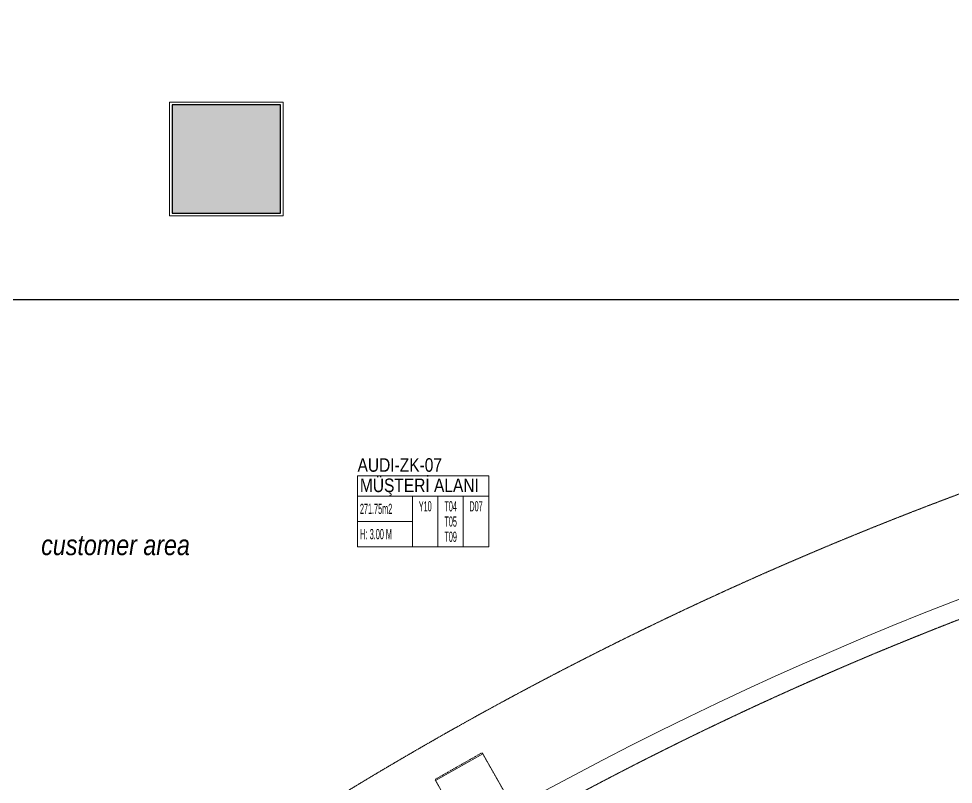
# Model space of a CAD drawing. Extents: x -2749 to 23780, y -1311 to 8245.
# Drawn here: x 2469 to 3159, y 1943 to 2509 of the extents above; entities that cross this region are included whole.
import ezdxf
from ezdxf.enums import TextEntityAlignment as Align

# ---------------------------------------------------------------- set-up
doc = ezdxf.new("R2010")
doc.units = 0
doc.header["$MEASUREMENT"] = 0
doc.linetypes.add('DOT2', pattern=[0.125, 0, -0.125])
doc.linetypes.add('HIDDEN', pattern=[0.375, 0.25, -0.125])
doc.layers.get('0').update_dxf_attribs({"color": 9, "lineweight": 9})
for name, color, linetype, lineweight in [('01', 9, 'Continuous', 9), ('06C', 9, 'Continuous', 9), ('06D', 9, 'Continuous', 9), ('10', 9, 'Continuous', 9), ('11', 9, 'Continuous', 9), ('14', 9, 'Continuous', 9), ('20', 9, 'DOT2', 9), ('21', 9, 'Continuous', 9), ('30', 251, 'Continuous', 9), ('35', 9, 'Continuous', 9), ('40', 9, 'Continuous', 9), ('40B', 9, 'Continuous', 9), ('E-MODÜL HATTI', 6, 'Continuous', 30), ('KOLON', 251, 'Continuous', 9), ('TARAMA', 251, 'Continuous', 13)]:
    doc.layers.add(name, color=color, linetype=linetype, lineweight=lineweight)
doc.styles.add('Arial', font='arial.ttf', dxfattribs={"height": 2.5})
doc.styles.add('MuuM_TEXT-ITALIC', font='ARIALNI.TTF')
doc.styles.add('MuuM_TEXT-STANDART', font='ARIALN.TTF')

# ---------------------------------------------------------------- blocks, each defined once
blk = doc.blocks.new('p-kolon_80x80')
blk.add_lwpolyline([(-40, -40), (40, -40), (40, 40), (-40, 40)], close=True)
blk = doc.blocks.new('Prf-40x40')
for points in [[(1.5, -2), (-1.5, -2, -0.414214), (-2, -1.5), (-2, 1.5, -0.414214), (-1.5, 2), (1.5, 2, -0.414214), (2, 1.5), (2, -1.5, -0.414214)], [(1.5, -1.7), (-1.5, -1.7, -0.414214), (-1.7, -1.5), (-1.7, 1.5, -0.414214), (-1.5, 1.7), (1.5, 1.7, -0.414214), (1.7, 1.5), (1.7, -1.5, -0.414214)]]:
    blk.add_lwpolyline(points, format="xyb", close=True)
blk.add_point((0, 0))
blk = doc.blocks.new('p-kolon_egik')
blk.add_lwpolyline([(-20.17, -107.25), (20, -107.51)])
at = {"layer": '06C'}
blk.add_lwpolyline([(20, -26.5), (-20, -26.5), (-20.17, -107.25), (20, -107.51), (19.98, -30.3)], close=True, dxfattribs=at)
at = {"layer": '06D'}
blk.add_lwpolyline([(-15, 15.5), (15, 15.5), (15, -21.5), (-15, -21.5)], close=True, dxfattribs=at)
at = {"layer": '11'}
for points in [[(-20, 20.5), (20, 20.5), (20, -26.5), (-20, -26.5)], [(-19, 19.5), (19, 19.5), (19, -25.5), (-19, -25.5)]]:
    blk.add_lwpolyline(points, close=True, dxfattribs=at)
at = {"layer": '20', "lineweight": 0}
blk.add_lwpolyline([(19.84, 112.91), (-20.16, 112.91), (-20.16, 65.91), (19.84, 65.91)], close=True, dxfattribs=at)
for points in [[(-20, 20.5), (-20.17, 64.09)], [(20, 20.5), (19.83, 64.09)]]:
    blk.add_lwpolyline(points, dxfattribs=at)
at = {"layer": '10'}
for p, rotation in [((-17, 17.51), 359.9650747013309), ((17, -23.5), 180.0000000001621)]:
    blk.add_blockref('Prf-40x40', p, dxfattribs=dict(at, rotation=rotation))
at = {"layer": '10', "xscale": -1}
for p, rotation in [((17, 17.5), 6.84519e-11), ((-17, -23.51), 180.0349252988997)]:
    blk.add_blockref('Prf-40x40', p, dxfattribs=dict(at, rotation=rotation))
blk = doc.blocks.new('0_roomno2')
blk.add_lwpolyline([(19.38, -10.5), (0, -10.5), (0, 0), (19.38, 0)], close=True)
for points in [[(0, -3), (19.38, -3)], [(8.12, -3), (8.12, -10.5)], [(11.88, -3), (11.88, -10.5)], [(15.62, -3), (15.62, -10.5)], [(0, -6.75), (8.12, -6.75)]]:
    blk.add_lwpolyline(points)
at = {"style": 'MuuM_TEXT-STANDART', "width": 0.6}
blk.add_text('H:', height=1.5, dxfattribs=at).set_placement((0.35, -8.61), align=Align.MIDDLE_LEFT)
at = {"style": 'Arial'}
blk.add_attdef('ODANO', (0, 1.17), '', height=2, dxfattribs=at)
blk.add_attdef('MEKANADI', text='', height=2, dxfattribs=at).set_placement((0.35, -3), align=Align.BOTTOM_LEFT)
at = {"style": 'MuuM_TEXT-STANDART', "width": 0.6}
for tag, p in [('M2', (0.35, -4.88)), ('TEMIZTAVANYUKSEKLIGI', (1.8, -8.61))]:
    blk.add_attdef(tag, text='', height=1.5, dxfattribs=at).set_placement(p, align=Align.MIDDLE_LEFT)
for tag, p in [('YER01', (10, -4.5)), ('TAVAN01', (13.75, -4.5)), ('DUVAR01', (17.5, -4.5)), ('YER02', (10, -6.75)), ('TAVAN02', (13.75, -6.75)), ('DUVAR02', (17.5, -6.75)), ('YER03', (10, -9)), ('TAVAN03', (13.75, -9)), ('DUVAR03', (17.5, -9))]:
    blk.add_attdef(tag, text='', height=1.5, dxfattribs=at).set_placement(p, align=Align.MIDDLE_CENTER)
blk = doc.blocks.new('p-zemin kat')
at = {"layer": '14'}
blk.add_lwpolyline([(2580.5, 2363), (2664.5, 2363), (2664.5, 2447), (2580.5, 2447)], close=True, dxfattribs=at)
at = {"layer": '20', "linetype": 'HIDDEN', "lineweight": 0}
blk.add_arc((4088.57, -323.37), 2647.53, 80.45701, 156.55486, dxfattribs=at)
at = {"layer": '40'}
blk.add_lwpolyline([(1851.16, 326.92), (3319.5, 326.92), (3319.5, 343), (3280.52, 343), (3280.5, 427), (3319.5, 427), (3319.5, 570), (4025.5, 570), (4025.5, 427), (4064.5, 427), (4064.5, 343), (3980.5, 343), (3980.5, 326.92), (4680.5, 326.92), (4680.5, 427), (4780.58, 427), (4780.58, 1901.49, 0.054196), (4273.07, 1999.31), (4278.59, 2070.68, 0.306949), (1935.27, 740.05), (1999.45, 708.36, 0.043245), (1856.49, 345)], format="xyb", close=True, dxfattribs=at)
at = {"layer": '40B'}
blk.add_lwpolyline([(1935.27, 740.05, -0.306949), (4278.59, 2070.68, 0.001238), (4287.87, 2185.72, -0.024009), (4527.5, 2155.06), (4532.5, 2153.27), (4532.5, 2372.5), (4200, 2372.5), (3990, 2372.5), (3990, 2405), (3287.33, 2405), (3287.33, 2825), (2222.5, 2825)], format="xyb", dxfattribs=at)
blk.add_lwpolyline([(3364.5, 343), (3319.5, 343), (3319.5, 320), (1719.67, 320), (1719.67, 326.92), (1719.56, 328.25, -0.047611), (1885.58, 764.59), (1935.27, 740.05, -0.306949), (4278.59, 2070.68), (4283.12, 2125.91, -0.05155), (4780.05, 2034.32), (4787.5, 2034.32), (4787.5, 320), (4025.5, 320), (4025.5, 570), (3319.5, 570), (3319.5, 427), (3364.5, 427), (3364.5, 343)], format="xyb", close=True, dxfattribs=at)
at = {"rotation": 29.62278308109284}
blk.add_blockref('p-kolon_egik', (2849.94, 1858.43), dxfattribs=at)
at = {"layer": '01'}
blk.add_blockref('p-kolon_80x80', (2622.5, 2405), dxfattribs=at)
at = {"layer": '21'}
ref = blk.add_blockref('0_roomno2', (2719.39, 2170.89), dxfattribs=dict(at, xscale=5, yscale=5, zscale=5))
ref.add_attrib('ODANO', 'AUDI-ZK-07', dxfattribs={"layer": '0', "height": 10, "style": 'MuuM_TEXT-STANDART'}).set_placement((2719.39, 2170.89), align=Align.BOTTOM_LEFT)
ref.add_attrib('MEKANADI', 'MÜŞTERİ ALANI', dxfattribs={"layer": '0', "height": 10, "style": 'MuuM_TEXT-STANDART'}).set_placement((2721.14, 2155.89), align=Align.BOTTOM_LEFT)
ref.add_attrib('M2', '271.75m2', dxfattribs={"layer": '0', "height": 7.5, "style": 'MuuM_TEXT-STANDART', "width": 0.6}).set_placement((2721.14, 2146.52), align=Align.MIDDLE_LEFT)
ref.add_attrib('TEMIZTAVANYUKSEKLIGI', '3.00 M', dxfattribs={"layer": '0', "height": 7.5, "style": 'MuuM_TEXT-STANDART', "width": 0.6}).set_placement((2728.39, 2127.85), align=Align.MIDDLE_LEFT)
ref.add_attrib('YER01', 'Y10', dxfattribs={"layer": '0', "height": 7.5, "style": 'MuuM_TEXT-STANDART', "width": 0.6}).set_placement((2769.39, 2148.39), align=Align.MIDDLE_CENTER)
ref.add_attrib('TAVAN01', 'T04', dxfattribs={"layer": '0', "height": 7.5, "style": 'MuuM_TEXT-STANDART', "width": 0.6}).set_placement((2788.14, 2148.39), align=Align.MIDDLE_CENTER)
ref.add_attrib('DUVAR01', 'D07', dxfattribs={"layer": '0', "height": 7.5, "style": 'MuuM_TEXT-STANDART', "width": 0.6}).set_placement((2806.89, 2148.39), align=Align.MIDDLE_CENTER)
ref.add_attrib('TAVAN02', 'T05', dxfattribs={"layer": '0', "height": 7.5, "style": 'MuuM_TEXT-STANDART', "width": 0.6}).set_placement((2788.14, 2137.14), align=Align.MIDDLE_CENTER)
ref.add_attrib('TAVAN03', 'T09', dxfattribs={"layer": '0', "height": 7.5, "style": 'MuuM_TEXT-STANDART', "width": 0.6}).set_placement((2788.14, 2125.89), align=Align.MIDDLE_CENTER)
at = {"layer": '40', "insert": (2540.61, 2119.7), "char_height": 15, "width": 335.6561, "attachment_point": 5, "style": 'MuuM_TEXT-ITALIC'}
blk.add_mtext('customer area', dxfattribs=at)

msp = doc.modelspace()

# ---------------------------------------------------------------- hatches: boundary and pattern name
at = {"layer": 'TARAMA', "linetype": 'ByBlock', "lineweight": -3}
h = msp.add_hatch(dxfattribs=at)
h.set_pattern_fill('ANSI36', color=256, scale=2, style=0)
h.set_pattern_definition([(45, (4746.007, 395.342), (3.367596, 12.347852), [15.875, -3.175, 0, -3.175])])
h.paths.add_polyline_path([(4762.5, 425), (4682.5, 425), (4682.5, 345), (4762.5, 345)])
h.paths.add_polyline_path([(1262.5, 425), (1182.5, 425), (1182.5, 345), (1262.5, 345)])
h.paths.add_polyline_path([(1962.5, 345), (1962.5, 425), (1882.5, 425), (1882.5, 345)])
h.paths.add_polyline_path([(2662.5, 425), (2582.5, 425), (2582.5, 345), (2662.5, 345)])
h.paths.add_polyline_path([(3282.5, 425), (3282.5, 345), (3362.5, 345), (3362.5, 425)])
h.paths.add_polyline_path([(4062.5, 425), (3982.5, 425), (3982.5, 345), (4062.5, 345)])
h.paths.add_polyline_path([(4782.5, 2785), (4782.5, 2365), (4732.5, 2365), (4732.5, 2475), (4302.5, 2475), (4302.5, 2515), (4732.5, 2515), (4732.5, 2785), (4302.5, 2785), (4302.5, 2825), (4782.5, 2825)])
h.paths.add_polyline_path([(1757.5, 2515), (1757.5, 2430), (1962.5, 2430), (1962.5, 2390), (1747.5, 2390), (1717.5, 2390), (1717.5, 2475), (1212.5, 2475), (1212.5, 2390), (1162.5, 2390), (1162.5, 2825), (1962.5, 2825), (1962.5, 2785), (1212.5, 2785), (1212.5, 2515)])
h.paths.add_polyline_path([(1882.5, 1945), (1962.5, 1945), (1962.5, 2025), (1882.5, 2025)])
h.paths.add_polyline_path([(1182.5, 1945), (1262.5, 1945), (1262.5, 2025), (1182.5, 2025)])
h.paths.add_polyline_path([(3982.5, 2365), (4062.5, 2365), (4062.5, 2445), (3982.5, 2445)])
h.paths.add_polyline_path([(3282.5, 2365), (3362.5, 2365), (3362.5, 2445), (3282.5, 2445)])
h.paths.add_polyline_path([(2582.5, 2365), (2662.5, 2365), (2662.5, 2445), (2582.5, 2445)])
h.paths.add_polyline_path([(3982.5, 2745), (4062.5, 2745), (4062.5, 2825), (3982.5, 2825)])
h.paths.add_polyline_path([(2582.5, 2745), (2662.5, 2745), (2662.5, 2825), (2582.5, 2825)])
h.paths.add_polyline_path([(3282.5, 2745), (3362.5, 2745), (3362.5, 2825), (3282.5, 2825)])
h.paths.add_polyline_path([(1882.5, 3805), (1962.5, 3805), (1962.5, 3885), (1882.5, 3885)])
h.paths.add_polyline_path([(1182.5, 3805), (1262.5, 3805), (1262.5, 3885), (1182.5, 3885)])

# ---------------------------------------------------------------- linework, layer by layer
at = {"layer": '06C'}
msp.add_lwpolyline([(2799.85, 1905.76), (2777.05, 1945.86), (2811.82, 1965.63), (2834.66, 1925.55)], close=True, dxfattribs=at)
at = {"layer": '20', "linetype": 'HIDDEN'}
msp.add_lwpolyline([(1754.32, 730, -0.342283), (4527.5, 2199.66, -0.342283)], format="xyb", dxfattribs=at)
at = {"layer": '30'}
msp.add_lwpolyline([(2580.5, 2447), (2664.5, 2447), (2664.5, 2363), (2580.5, 2363)], close=True, dxfattribs=at)
msp.add_lwpolyline([(4527.5, 2260.54, 0.022253), (4296.1, 2289.32), (4292.45, 2243.32, 0.306966), (1779.98, 816.75)], format="xyb", dxfattribs=at)
msp.add_lwpolyline([(1792.4, 810.61), (1779.98, 816.75, -0.306966), (4292.45, 2243.32), (4291.35, 2229.51, 0.306966)], format="xyb", close=True, dxfattribs=at)
at = {"layer": '35'}
msp.add_arc((4088.57, -323.37), 2401.58, 85.46185, 153.71717, dxfattribs=at)
at = {"layer": 'E-MODÜL HATTI', "ltscale": 50}
msp.add_line((4634.44, 2300.84), (2097.25, 2300.84), dxfattribs=at)
at = {"layer": 'KOLON', "color": 3, "linetype": 'Continuous', "lineweight": -3}
msp.add_lwpolyline([(2582.5, 2365), (2662.5, 2365), (2662.5, 2445), (2582.5, 2445)], close=True, dxfattribs=at)

# ---------------------------------------------------------------- block references
msp.add_blockref('p-zemin kat', (0, 0))

doc.saveas('drawing.dxf')
